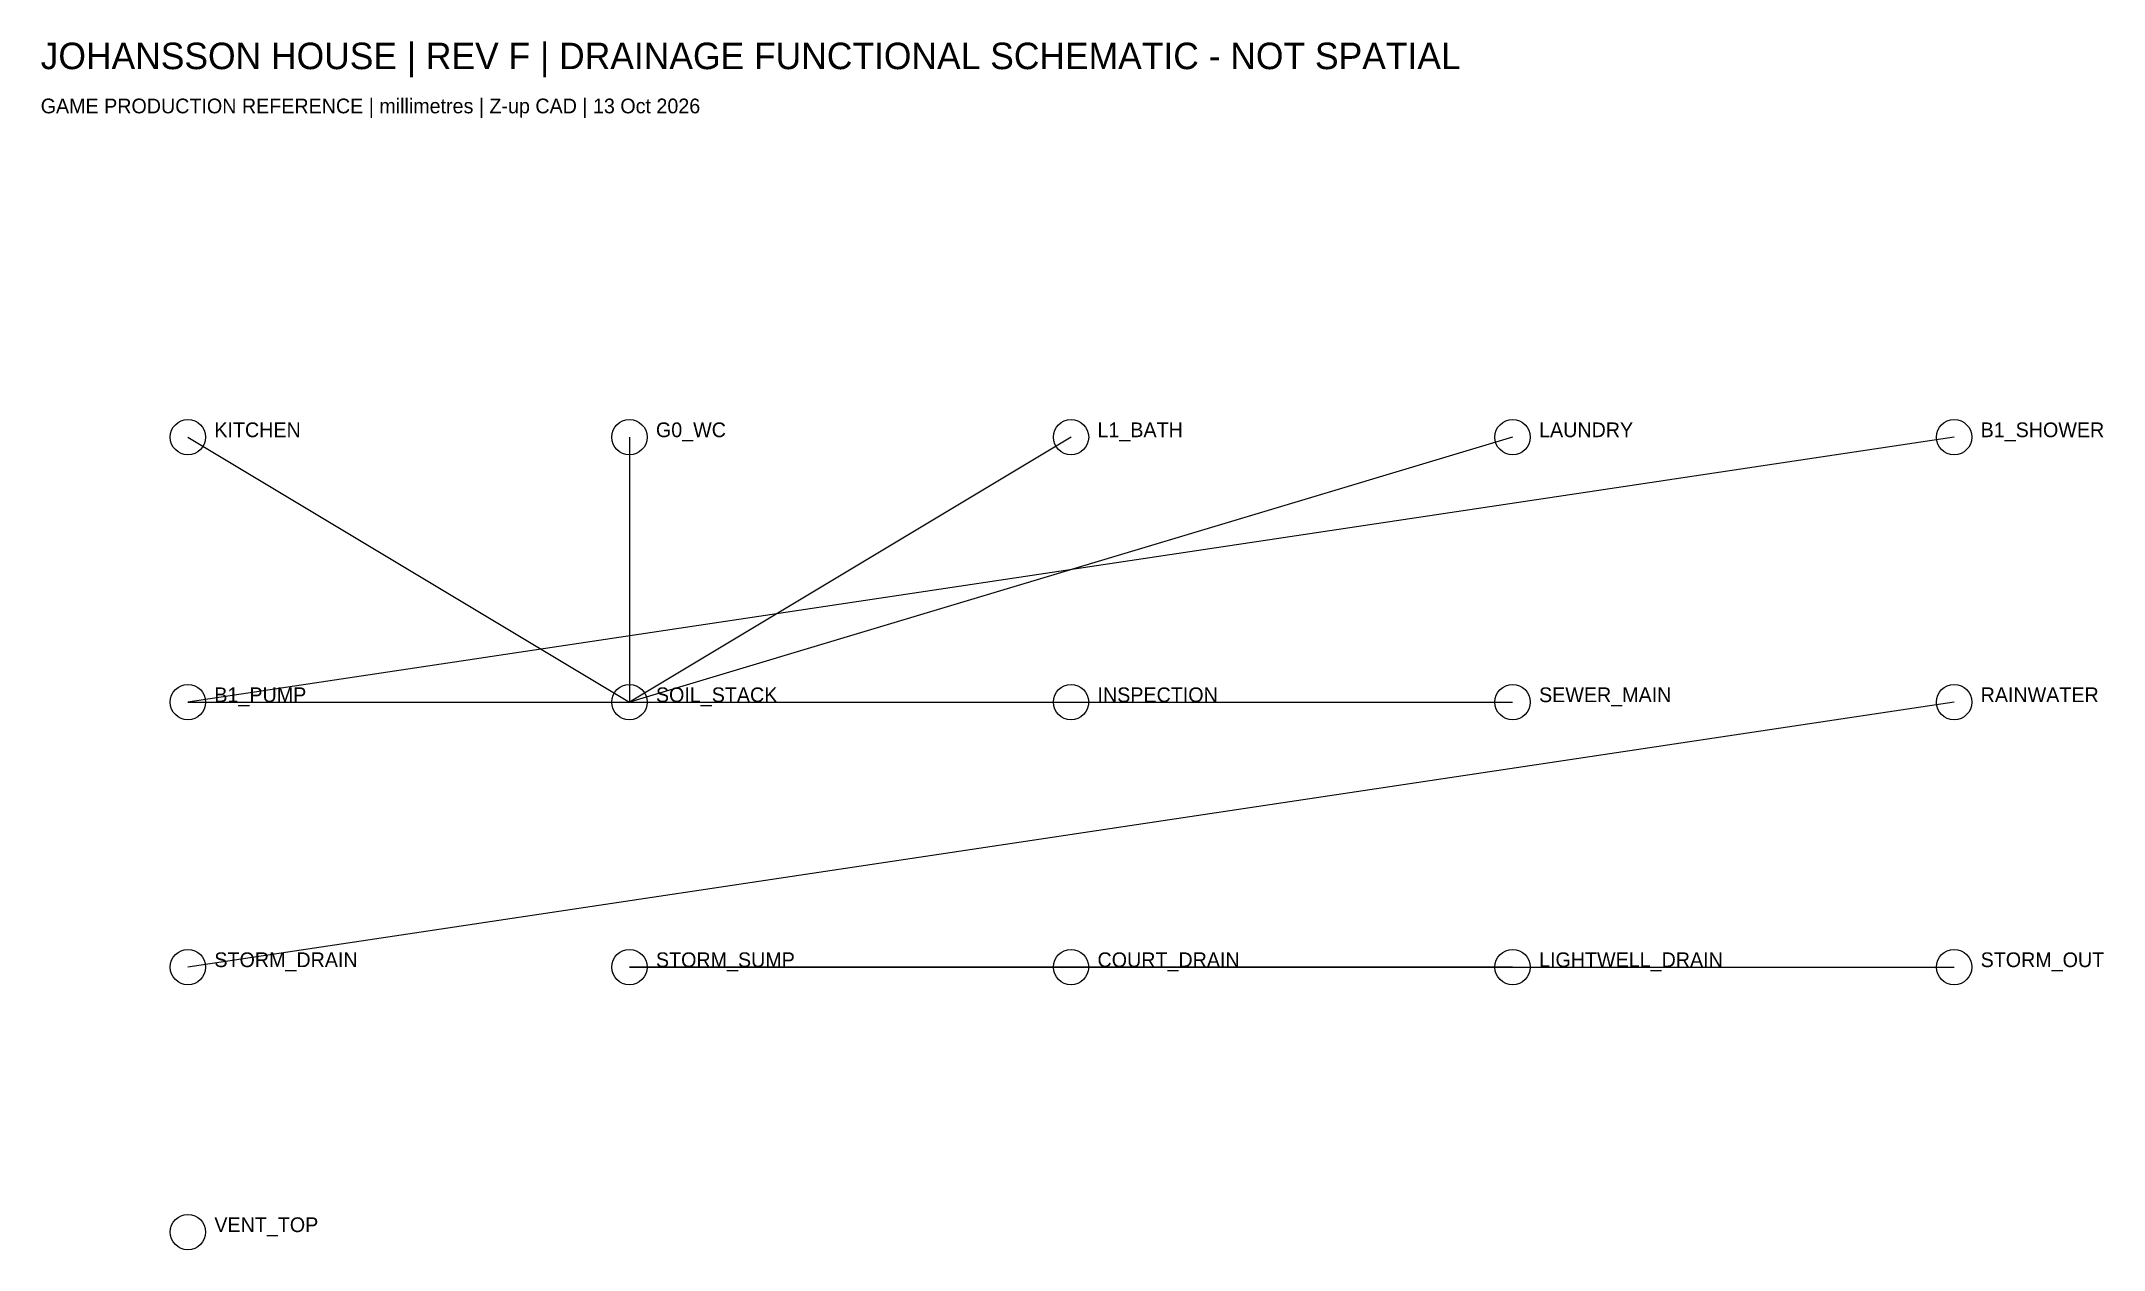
# Model space of a CAD drawing. Header units: millimetres. Extents: x -996 to 13016, y 4480 to 12690.
import ezdxf

# ---------------------------------------------------------------- set-up
doc = ezdxf.new("R2010")
doc.units = ezdxf.units.MM

msp = doc.modelspace()

# ---------------------------------------------------------------- linework, layer by layer
for centre in [(0, 10000), (3000, 10000), (6000, 10000), (9000, 10000), (12000, 10000), (0, 8200), (3000, 8200), (6000, 8200), (9000, 8200), (12000, 8200), (0, 6400), (3000, 6400), (6000, 6400), (9000, 6400), (12000, 6400), (0, 4600)]:
    msp.add_circle(centre, 120)
at = {"layer": 'S-CONNECTION'}
for p, q in [((0, 10000), (3000, 8200)), ((12000, 10000), (0, 8200)), ((3000, 10000), (3000, 8200)), ((6000, 10000), (3000, 8200)), ((9000, 10000), (3000, 8200)), ((0, 8200), (3000, 8200)), ((12000, 8200), (0, 6400)), ((3000, 8200), (6000, 8200)), ((6000, 8200), (9000, 8200)), ((3000, 6400), (12000, 6400)), ((6000, 6400), (3000, 6400)), ((9000, 6400), (3000, 6400))]:
    msp.add_line(p, q, dxfattribs=at)

# ---------------------------------------------------------------- texts
for s, p in [('KITCHEN', (180, 10000)), ('G0_WC', (3180, 10000)), ('L1_BATH', (6180, 10000)), ('LAUNDRY', (9180, 10000)), ('B1_SHOWER', (12180, 10000)), ('B1_PUMP', (180, 8200)), ('SOIL_STACK', (3180, 8200)), ('INSPECTION', (6180, 8200)), ('SEWER_MAIN', (9180, 8200)), ('RAINWATER', (12180, 8200)), ('STORM_DRAIN', (180, 6400)), ('STORM_SUMP', (3180, 6400)), ('COURT_DRAIN', (6180, 6400)), ('LIGHTWELL_DRAIN', (9180, 6400)), ('STORM_OUT', (12180, 6400)), ('VENT_TOP', (180, 4600))]:
    msp.add_text(s, height=100).set_placement(p)
at = {"layer": 'TITLE'}
for s, height, p in [('JOHANSSON HOUSE | REV F | DRAINAGE FUNCTIONAL SCHEMATIC - NOT SPATIAL', 180, (-1000, 12500)), ('GAME PRODUCTION REFERENCE | millimetres | Z-up CAD | 13 Oct 2026', 100, (-1000, 12200))]:
    msp.add_text(s, height=height, dxfattribs=at).set_placement(p)

doc.saveas('drawing.dxf')
